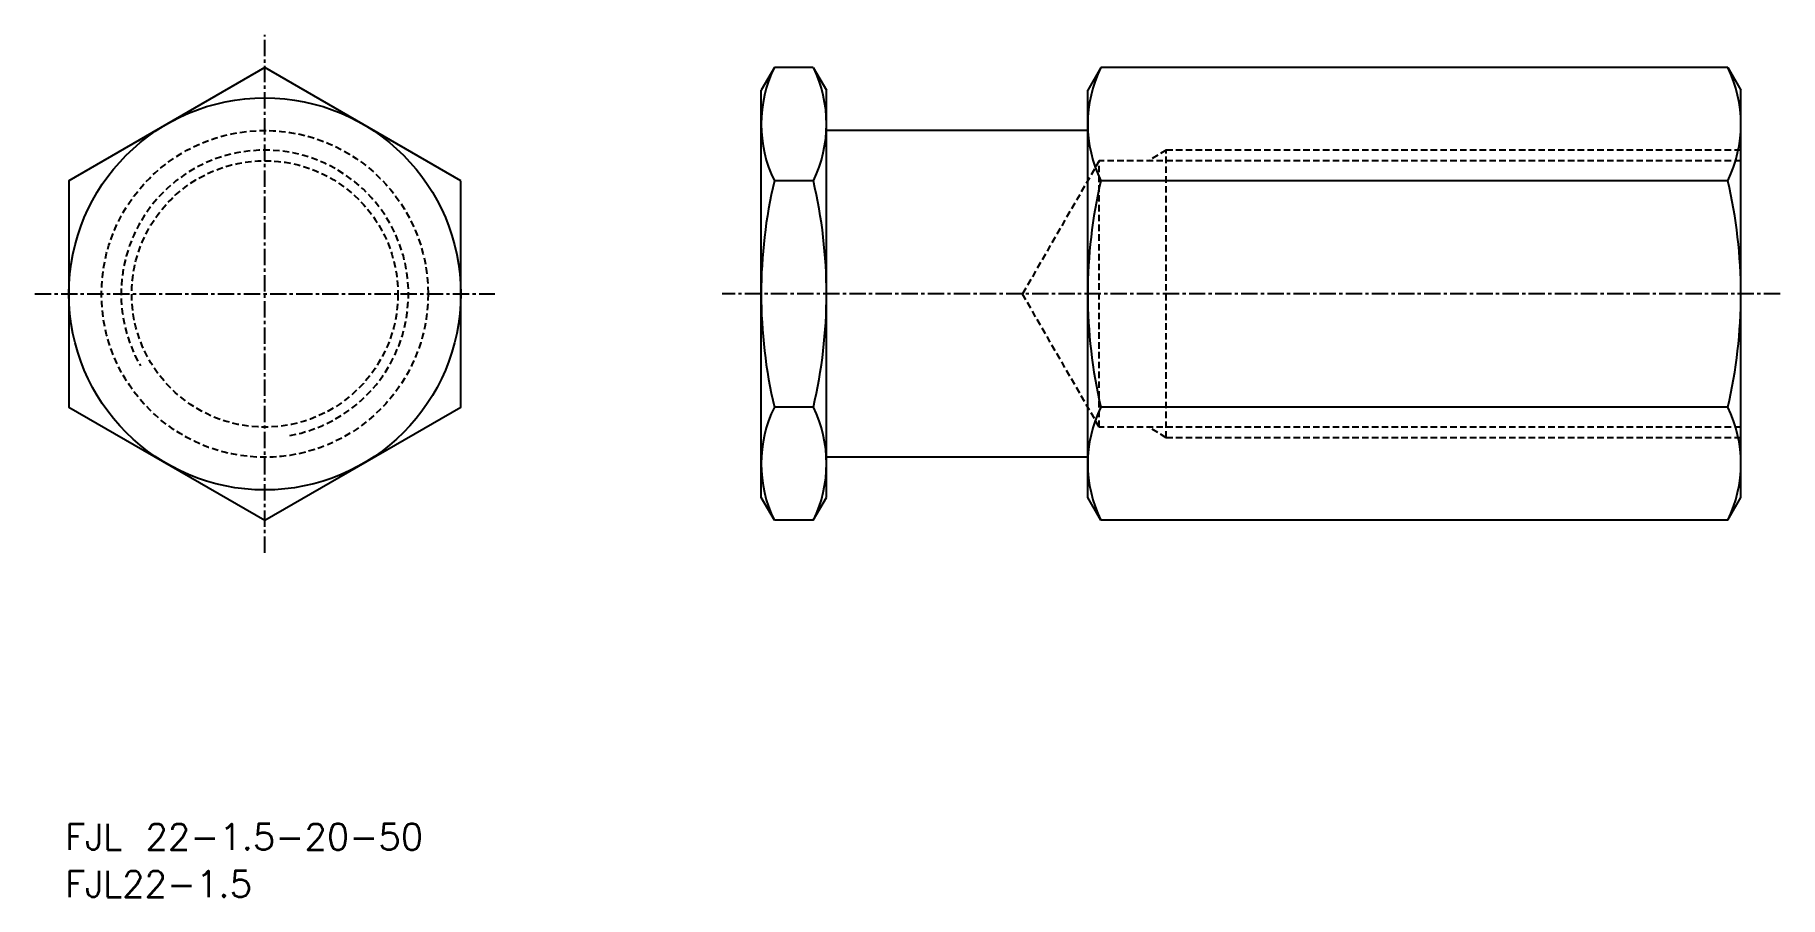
# Model space of a CAD drawing. Extents: x -66 to 68, y 4 to 70.
import ezdxf

# ---------------------------------------------------------------- set-up
doc = ezdxf.new("R2010")
doc.units = 0
doc.linetypes.add('CENTER', pattern=[2, 1.25, -0.25, 0.25, -0.25])
doc.linetypes.add('DASHED', pattern=[0.75, 0.5, -0.25])
doc.layers.get('0').update_dxf_attribs({"linetype": 'CONTINUOUS'})
doc.layers.add('CENTER', color=1, linetype='CENTER')
doc.styles.get("Standard").update_dxf_attribs({"font": 'txt.shx', "bigfont": 'extfont.shx'})

msp = doc.modelspace()

# ---------------------------------------------------------------- linework, layer by layer
for p, q in [((-8.99, 67.32), (-10, 65.58)), ((-6.01, 67.32), (-8.99, 67.32)), ((-6.01, 67.32), (-5, 65.58)), ((16.01, 67.32), (15, 65.58)), ((63.99, 67.32), (16.01, 67.32)), ((63.99, 67.32), (65, 65.58)), ((-10, 34.42), (-10, 65.58)), ((-5, 62.5), (-5, 65.58)), ((15, 62.5), (15, 65.58)), ((65, 34.42), (65, 65.58)), ((-5, 37.19), (-5, 62.5)), ((15, 62.5), (-5, 62.5)), ((15, 37.19), (15, 62.5)), ((-6.01, 58.66), (-8.99, 58.66)), ((63.99, 58.66), (16.01, 58.66)), ((-6.01, 41.34), (-8.99, 41.34)), ((63.99, 41.34), (16.01, 41.34)), ((15, 37.5), (-5, 37.5)), ((-5, 34.42), (-5, 37.19)), ((15, 34.42), (15, 37.19)), ((-8.99, 32.68), (-10, 34.42)), ((-6.01, 32.68), (-5, 34.42)), ((16.01, 32.68), (15, 34.42)), ((63.99, 32.68), (65, 34.42)), ((-6.01, 32.68), (-8.99, 32.68)), ((63.99, 32.68), (16.01, 32.68))]:
    msp.add_line(p, q)
at = {"color": 3, "linetype": 'DASHED'}
for p, q in [((15.88, 60.19), (10, 50)), ((65, 60.19), (15.88, 60.19)), ((15.88, 39.81), (15.88, 60.19)), ((21, 61), (19.65, 60.19)), ((65, 61), (21, 61)), ((21, 39), (21, 61)), ((15.88, 39.81), (10, 50)), ((65, 39.81), (15.88, 39.81)), ((21, 39), (19.65, 39.81)), ((65, 39), (21, 39))]:
    msp.add_line(p, q, dxfattribs=at)
msp.add_lwpolyline([(-33, 58.66), (-48, 67.32), (-63, 58.66), (-63, 41.34), (-48, 32.68), (-33, 41.34)], close=True)
msp.add_circle((-48, 50), 15)
for radius in [12.5, 10.19]:
    msp.add_circle((-48, 50), radius, dxfattribs=at)
for centre, radius, start, end in [((-0.17, 62.99), 9.83, 153.8527, 206.1473), ((-14.83, 62.99), 9.83, 333.8527, 26.1473), ((24.83, 62.99), 9.83, 153.8527, 206.1473), ((55.17, 62.99), 9.83, 333.8527, 26.1473), ((27.8, 50), 37.8, 166.7539, 193.2461), ((-42.8, 50), 37.8, 346.7539, 13.2461), ((52.8, 50), 37.8, 166.7539, 193.2461), ((27.2, 50), 37.8, 346.7539, 13.2461), ((-0.17, 37.01), 9.83, 153.8527, 206.1473), ((-14.83, 37.01), 9.83, 333.8527, 26.1473), ((24.83, 37.01), 9.83, 153.8527, 206.1473), ((55.17, 37.01), 9.83, 333.8527, 26.1473)]:
    msp.add_arc(centre, radius, start, end)
msp.add_arc((-48, 50), 11, 280, 210, dxfattribs=at)
at = {"layer": 'CENTER', "color": 1, "linetype": 'CENTER'}
for p, q in [((-48, 30.19), (-48, 69.81)), ((-65.6, 50), (-30.4, 50)), ((68, 50), (-13, 50))]:
    msp.add_line(p, q, dxfattribs=at)

# ---------------------------------------------------------------- texts
for s, p in [('FJL 22-1.5-20-50', (-63.29, 7.47)), ('FJL22-1.5', (-63.29, 3.86))]:
    msp.add_text(s, height=2).set_placement(p)

doc.saveas('drawing.dxf')
